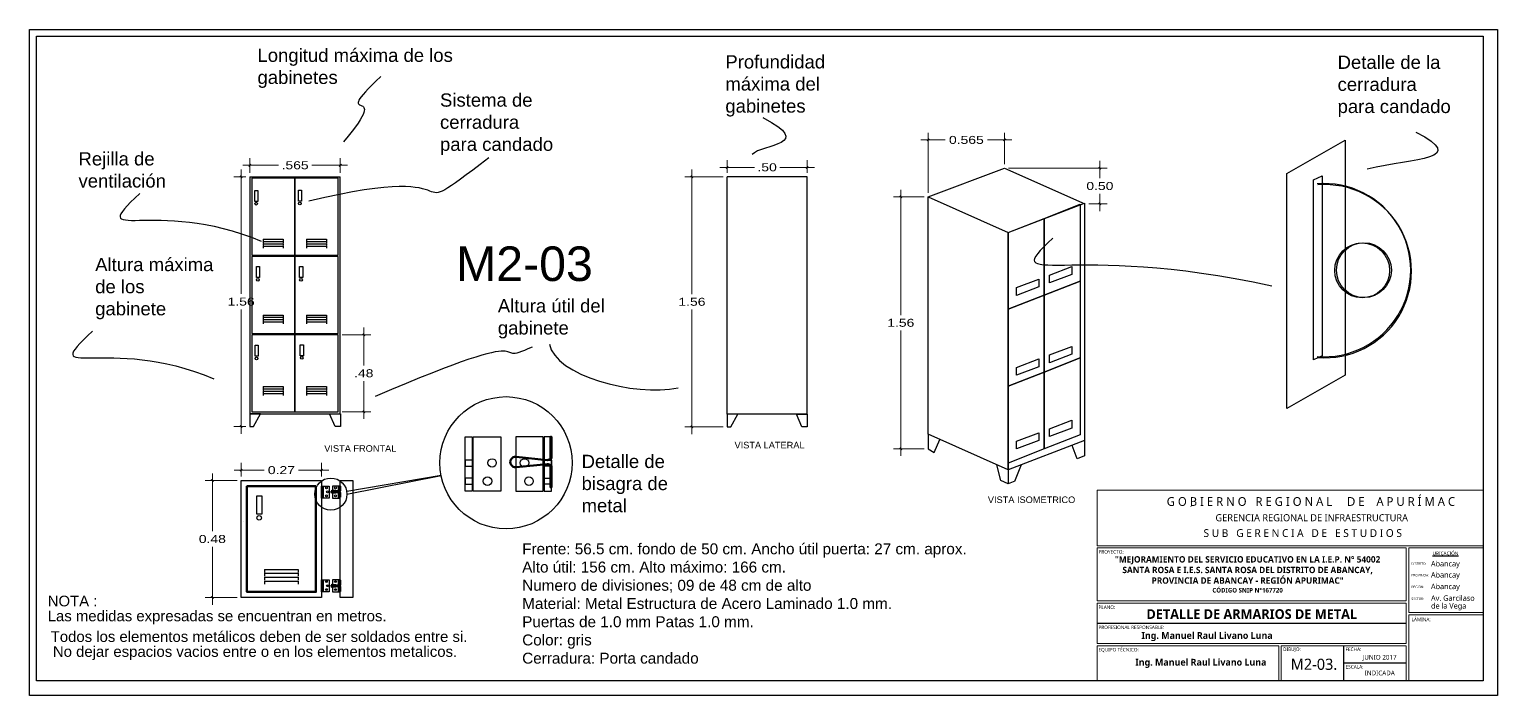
# Model space of a CAD drawing. Header units: inches. Extents: x 2.8 to 12, y 0.4 to 15.1.
# Drawn here: x 2.82 to 12, y 0.43 to 4.59 of the extents above; entities that cross this region are included whole.
import ezdxf

# ---------------------------------------------------------------- set-up
doc = ezdxf.new("R2010")
doc.units = ezdxf.units.IN
doc.header["$MEASUREMENT"] = 0
doc.layers.add('LINEAS_IND.', color=252, linetype='Continuous', lineweight=5)
doc.layers.add('MEMBRETE', color=7, linetype='Continuous')
doc.layers.add('PDF_Texto', color=7, linetype='Continuous')
doc.styles.add('Generales', font='trebuc.ttf', dxfattribs={"height": 0.1})
doc.styles.add('PDF Arial', font='arial.ttf')
doc.styles.add('Santa Rosa 1 50', font='trebuc.ttf')
doc.styles.get("Standard").update_dxf_attribs({"font": 'arial.ttf'})
doc.styles.add('TM-DIM', font='GOTHIC.TTF', dxfattribs={"width": 1.3})
doc.dimstyles.new('TM-25-4', dxfattribs={"dimscale": 0.25, "dimtxt": 0.2, "dimasz": 0.051, "dimexe": 0.18, "dimexo": 0.1, "dimgap": 0.09, "dimtad": 0, "dimtih": 1, "dimtoh": 1, "dimzin": 4, "dimdsep": 46, "dimtxsty": 'TM-DIM', "dimblk": 'OBLIQUE', "dimcen": 0.05, "dimdle": 0.18, "dimclrd": 1, "dimclre": 1, "dimclrt": 7, "dimadec": 0, "dimazin": 0, "dimtfac": 1, "dimtix": 1, "dimtmove": 2, "dimatfit": 3, "dimldrblk": 'OBLIQUE', "dimfxl": 1, "dimtolj": 1, "dimtzin": 4, "dimlwd": 0, "dimlwe": 0, "dimarcsym": 0})

# ---------------------------------------------------------------- blocks, each defined once
blk = doc.blocks.new('_Oblique')
at = {"color": 0, "linetype": 'ByBlock', "lineweight": -2}
blk.add_line((-0.5, -0.5), (0.5, 0.5), dxfattribs=at)
blk = doc.blocks.new('*D15')
at = {"color": 1, "lineweight": 0, "transparency": 16777216}
for p, q in [((4.1746, 3.6722), (4.0999, 3.6722)), ((4.1449, 3.7172), (4.1449, 2.941)), ((4.1449, 2.0672), (4.1449, 2.8434)), ((4.1746, 2.1122), (4.0999, 2.1122))]:
    blk.add_line(p, q, dxfattribs=at)
at = {"layer": 'Defpoints', "color": 0, "transparency": 16777216}
for p in [(4.1996, 3.6722), (4.1449, 2.1122), (4.1996, 2.1122)]:
    blk.add_point(p, dxfattribs=at)
at = {"color": 1, "lineweight": 0, "transparency": 16777216, "xscale": 0.01275, "yscale": 0.01275, "zscale": 0.01275}
for p, rotation in [((4.1449, 3.6722), 90), ((4.1449, 2.1122), 270)]:
    blk.add_blockref('_Oblique', p, dxfattribs=dict(at, rotation=rotation))
at = {"color": 7, "transparency": 16777216, "insert": (4.1449, 2.8922), "char_height": 0.05, "attachment_point": 5, "style": 'TM-DIM'}
blk.add_mtext('\\A1;1.56', dxfattribs=at)
blk = doc.blocks.new('*D16')
at = {"color": 1, "lineweight": 0, "transparency": 16777216}
for p, q in [((7.1814, 3.6972), (7.1814, 3.7761)), ((7.6814, 3.6972), (7.6814, 3.7761)), ((7.1364, 3.7311), (7.3518, 3.7311)), ((7.7264, 3.7311), (7.511, 3.7311))]:
    blk.add_line(p, q, dxfattribs=at)
at = {"layer": 'Defpoints', "color": 0, "transparency": 16777216}
for p in [(7.1814, 3.6722), (7.6814, 3.7311), (7.6814, 3.6722)]:
    blk.add_point(p, dxfattribs=at)
at = {"color": 1, "lineweight": 0, "transparency": 16777216, "xscale": 0.01275, "yscale": 0.01275, "zscale": 0.01275, "rotation": 180}
blk.add_blockref('_Oblique', (7.1814, 3.7311), dxfattribs=at)
at = {"color": 1, "lineweight": 0, "transparency": 16777216, "xscale": 0.01275, "yscale": 0.01275, "zscale": 0.01275}
blk.add_blockref('_Oblique', (7.6814, 3.7311), dxfattribs=at)
at = {"color": 7, "transparency": 16777216, "insert": (7.4314, 3.7311), "char_height": 0.05, "attachment_point": 5, "style": 'TM-DIM'}
blk.add_mtext('\\A1;.50', dxfattribs=at)
blk = doc.blocks.new('*D17')
at = {"color": 1, "lineweight": 0, "transparency": 16777216}
for p, q in [((7.1564, 3.6722), (6.9166, 3.6722)), ((6.9616, 3.7172), (6.9616, 2.9401)), ((6.9616, 2.0655), (6.9616, 2.8426)), ((7.1564, 2.1105), (6.9166, 2.1105))]:
    blk.add_line(p, q, dxfattribs=at)
at = {"layer": 'Defpoints', "color": 0, "transparency": 16777216}
for p in [(7.1814, 3.6722), (6.9616, 2.1105), (7.1814, 2.1105)]:
    blk.add_point(p, dxfattribs=at)
at = {"color": 1, "lineweight": 0, "transparency": 16777216, "xscale": 0.01275, "yscale": 0.01275, "zscale": 0.01275}
for p, rotation in [((6.9616, 3.6722), 90), ((6.9616, 2.1105), 270)]:
    blk.add_blockref('_Oblique', p, dxfattribs=dict(at, rotation=rotation))
at = {"color": 7, "transparency": 16777216, "insert": (6.9616, 2.8913), "char_height": 0.05, "attachment_point": 5, "style": 'TM-DIM'}
blk.add_mtext('\\A1;1.56', dxfattribs=at)
blk = doc.blocks.new('*D20')
at = {"color": 1, "lineweight": 0, "transparency": 16777216}
for p, q in [((4.1996, 3.6972), (4.1996, 3.7888)), ((4.7646, 3.6972), (4.7646, 3.7888)), ((4.1546, 3.7438), (4.378, 3.7438)), ((4.8096, 3.7438), (4.5862, 3.7438))]:
    blk.add_line(p, q, dxfattribs=at)
at = {"layer": 'Defpoints', "color": 0, "transparency": 16777216}
for p in [(4.1996, 3.6722), (4.7646, 3.7438), (4.7646, 3.6722)]:
    blk.add_point(p, dxfattribs=at)
at = {"color": 1, "lineweight": 0, "transparency": 16777216, "xscale": 0.01275, "yscale": 0.01275, "zscale": 0.01275, "rotation": 180}
blk.add_blockref('_Oblique', (4.1996, 3.7438), dxfattribs=at)
at = {"color": 1, "lineweight": 0, "transparency": 16777216, "xscale": 0.01275, "yscale": 0.01275, "zscale": 0.01275}
blk.add_blockref('_Oblique', (4.7646, 3.7438), dxfattribs=at)
at = {"color": 7, "transparency": 16777216, "insert": (4.4821, 3.7438), "char_height": 0.05, "width": 0.196231, "attachment_point": 5, "style": 'TM-DIM'}
blk.add_mtext('\\A1;.565', dxfattribs=at)
blk = doc.blocks.new('*D21')
at = {"color": 1, "lineweight": 0, "transparency": 16777216}
for p, q in [((4.7762, 2.6849), (4.956, 2.6849)), ((4.911, 2.7299), (4.911, 2.4937)), ((4.911, 2.1599), (4.911, 2.3962)), ((4.7762, 2.2049), (4.956, 2.2049))]:
    blk.add_line(p, q, dxfattribs=at)
at = {"layer": 'Defpoints', "color": 0, "transparency": 16777216}
for p in [(4.7512, 2.6849), (4.911, 2.6849), (4.7512, 2.2049)]:
    blk.add_point(p, dxfattribs=at)
at = {"color": 1, "lineweight": 0, "transparency": 16777216, "xscale": 0.01275, "yscale": 0.01275, "zscale": 0.01275}
for p, rotation in [((4.911, 2.6849), 90), ((4.911, 2.2049), 270)]:
    blk.add_blockref('_Oblique', p, dxfattribs=dict(at, rotation=rotation))
at = {"color": 7, "transparency": 16777216, "insert": (4.911, 2.4449), "char_height": 0.05, "attachment_point": 5, "style": 'TM-DIM'}
blk.add_mtext('\\A1;.48', dxfattribs=at)
blk = doc.blocks.new('*D36')
at = {"color": 1, "lineweight": 0, "transparency": 16777216}
for p, q in [((8.2665, 3.5915), (8.2665, 2.8088)), ((8.4122, 3.5465), (8.2215, 3.5465)), ((8.2665, 1.9285), (8.2665, 2.7112)), ((8.4122, 1.9735), (8.2215, 1.9735))]:
    blk.add_line(p, q, dxfattribs=at)
at = {"layer": 'Defpoints', "color": 0, "transparency": 16777216}
for p in [(8.4372, 3.5465), (8.2665, 1.9735), (8.4372, 1.9735)]:
    blk.add_point(p, dxfattribs=at)
at = {"color": 1, "lineweight": 0, "transparency": 16777216, "xscale": 0.01275, "yscale": 0.01275, "zscale": 0.01275}
for p, rotation in [((8.2665, 3.5465), 90), ((8.2665, 1.9735), 270)]:
    blk.add_blockref('_Oblique', p, dxfattribs=dict(at, rotation=rotation))
at = {"color": 7, "transparency": 16777216, "insert": (8.2665, 2.76), "char_height": 0.05, "attachment_point": 5, "style": 'TM-DIM'}
blk.add_mtext('\\A1;1.56', dxfattribs=at)
blk = doc.blocks.new('*D37')
at = {"color": 1, "lineweight": 0, "transparency": 16777216}
for p, q in [((8.4372, 3.5715), (8.4372, 3.9471)), ((8.9156, 3.7513), (8.9156, 3.9471)), ((8.3922, 3.9021), (8.5445, 3.9021)), ((8.9606, 3.9021), (8.8083, 3.9021))]:
    blk.add_line(p, q, dxfattribs=at)
at = {"layer": 'Defpoints', "color": 0, "transparency": 16777216}
for p in [(8.9156, 3.9021), (8.9156, 3.7263), (8.4372, 3.5465)]:
    blk.add_point(p, dxfattribs=at)
at = {"color": 1, "lineweight": 0, "transparency": 16777216, "xscale": 0.01275, "yscale": 0.01275, "zscale": 0.01275, "rotation": 180}
blk.add_blockref('_Oblique', (8.4372, 3.9021), dxfattribs=at)
at = {"color": 1, "lineweight": 0, "transparency": 16777216, "xscale": 0.01275, "yscale": 0.01275, "zscale": 0.01275}
blk.add_blockref('_Oblique', (8.9156, 3.9021), dxfattribs=at)
at = {"color": 7, "transparency": 16777216, "insert": (8.6764, 3.9021), "char_height": 0.05, "attachment_point": 5, "style": 'TM-DIM'}
blk.add_mtext('\\A1;0.565', dxfattribs=at)
blk = doc.blocks.new('*D38')
at = {"color": 1, "lineweight": 0, "transparency": 16777216}
for p, q in [((9.5105, 3.7713), (9.5105, 3.6633)), ((8.9406, 3.7263), (9.5555, 3.7263)), ((9.4412, 3.5027), (9.5555, 3.5027)), ((9.5105, 3.4577), (9.5105, 3.5658))]:
    blk.add_line(p, q, dxfattribs=at)
at = {"layer": 'Defpoints', "color": 0, "transparency": 16777216}
for p in [(8.9156, 3.7263), (9.4162, 3.5027), (9.5105, 3.5027)]:
    blk.add_point(p, dxfattribs=at)
at = {"color": 1, "lineweight": 0, "transparency": 16777216, "xscale": 0.01275, "yscale": 0.01275, "zscale": 0.01275}
for p, rotation in [((9.5105, 3.7263), 90), ((9.5105, 3.5027), 270)]:
    blk.add_blockref('_Oblique', p, dxfattribs=dict(at, rotation=rotation))
at = {"color": 7, "transparency": 16777216, "insert": (9.5105, 3.6145), "char_height": 0.05, "attachment_point": 5, "style": 'TM-DIM'}
blk.add_mtext('\\A1;0.50', dxfattribs=at)
blk = doc.blocks.new('*D39')
at = {"color": 1, "lineweight": 0, "transparency": 16777216}
for p, q in [((4.1205, 1.7747), (3.92, 1.7747)), ((3.965, 1.8197), (3.965, 1.4585)), ((3.965, 0.9999), (3.965, 1.361)), ((4.1205, 1.0449), (3.92, 1.0449))]:
    blk.add_line(p, q, dxfattribs=at)
at = {"layer": 'Defpoints', "color": 0, "transparency": 16777216}
for p in [(4.1455, 1.7747), (3.965, 1.0449), (4.1455, 1.0449)]:
    blk.add_point(p, dxfattribs=at)
at = {"color": 1, "lineweight": 0, "transparency": 16777216, "xscale": 0.01275, "yscale": 0.01275, "zscale": 0.01275}
for p, rotation in [((3.965, 1.7747), 90), ((3.965, 1.0449), 270)]:
    blk.add_blockref('_Oblique', p, dxfattribs=dict(at, rotation=rotation))
at = {"color": 7, "transparency": 16777216, "insert": (3.965, 1.4098), "char_height": 0.05, "attachment_point": 5, "style": 'TM-DIM'}
blk.add_mtext('\\A1;0.48', dxfattribs=at)
blk = doc.blocks.new('*D40')
at = {"color": 1, "lineweight": 0, "transparency": 16777216}
for p, q in [((4.1005, 1.84), (4.2887, 1.84)), ((4.1455, 1.7997), (4.1455, 1.885)), ((4.6921, 1.84), (4.5039, 1.84)), ((4.6471, 1.7997), (4.6471, 1.885))]:
    blk.add_line(p, q, dxfattribs=at)
at = {"layer": 'Defpoints', "color": 0, "transparency": 16777216}
for p in [(4.6471, 1.84), (4.1455, 1.7747), (4.6471, 1.7747)]:
    blk.add_point(p, dxfattribs=at)
at = {"color": 1, "lineweight": 0, "transparency": 16777216, "xscale": 0.01275, "yscale": 0.01275, "zscale": 0.01275, "rotation": 180}
blk.add_blockref('_Oblique', (4.1455, 1.84), dxfattribs=at)
at = {"color": 1, "lineweight": 0, "transparency": 16777216, "xscale": 0.01275, "yscale": 0.01275, "zscale": 0.01275}
blk.add_blockref('_Oblique', (4.6471, 1.84), dxfattribs=at)
at = {"color": 7, "transparency": 16777216, "insert": (4.3963, 1.84), "char_height": 0.05, "attachment_point": 5, "style": 'TM-DIM'}
blk.add_mtext('\\A1;0.27', dxfattribs=at)

msp = doc.modelspace()

# ---------------------------------------------------------------- linework, layer by layer
at = {"color": 5}
for p, q in [((4.1996, 3.6722), (4.1996, 2.1122)), ((4.1996, 3.6722), (4.7646, 3.6722)), ((4.7646, 2.1921), (4.7646, 3.6722)), ((7.6814, 3.6722), (7.1814, 3.6722)), ((7.1818, 2.1904), (7.1814, 3.6722)), ((7.6814, 2.1907), (7.6814, 3.6722)), ((8.4372, 3.5465), (8.9156, 3.7263)), ((8.9156, 3.7263), (9.4162, 3.5027)), ((4.4812, 3.6633), (4.2112, 3.6633)), ((4.2112, 3.6633), (4.2112, 3.1833)), ((4.7512, 3.6633), (4.4812, 3.6633)), ((4.4812, 3.6633), (4.4812, 3.1833)), ((4.4812, 3.1833), (4.4812, 3.6633)), ((4.7512, 3.1833), (4.7512, 3.6633)), ((4.2825, 3.282), (4.4085, 3.282)), ((4.2825, 3.282), (4.2825, 3.2709)), ((4.2825, 3.2682), (4.4085, 3.2682)), ((4.2825, 3.2682), (4.2825, 3.257)), ((4.2825, 3.2533), (4.4085, 3.2533)), ((4.2825, 3.2533), (4.2825, 3.2421)), ((4.2825, 3.2386), (4.4085, 3.2386)), ((4.2825, 3.2386), (4.2825, 3.2274)), ((4.4085, 3.282), (4.4085, 3.2709)), ((4.4085, 3.2682), (4.4085, 3.257)), ((4.4085, 3.2533), (4.4085, 3.2421)), ((4.4085, 3.2386), (4.4085, 3.2274)), ((4.5527, 3.282), (4.6787, 3.282)), ((4.5527, 3.282), (4.5527, 3.2709)), ((4.5527, 3.2682), (4.6787, 3.2682)), ((4.5527, 3.2682), (4.5527, 3.257)), ((4.5527, 3.2533), (4.6787, 3.2533)), ((4.5527, 3.2533), (4.5527, 3.2421)), ((4.5527, 3.2386), (4.6787, 3.2386)), ((4.5527, 3.2386), (4.5527, 3.2274)), ((4.6787, 3.282), (4.6787, 3.2709)), ((4.6787, 3.2682), (4.6787, 3.257)), ((4.6787, 3.2533), (4.6787, 3.2421)), ((4.6787, 3.2386), (4.6787, 3.2274)), ((4.2112, 3.1833), (4.4812, 3.1833)), ((4.4812, 3.174), (4.2112, 3.174)), ((4.2112, 3.174), (4.2112, 2.694)), ((4.4812, 3.1833), (4.7512, 3.1833)), ((4.7512, 3.174), (4.4812, 3.174)), ((4.4812, 3.174), (4.4812, 2.694)), ((4.4812, 2.694), (4.4812, 3.174)), ((4.7512, 2.694), (4.7512, 3.174)), ((4.2825, 2.8087), (4.4085, 2.8087)), ((4.2825, 2.8087), (4.2825, 2.7975)), ((4.2825, 2.7949), (4.4085, 2.7949)), ((4.2825, 2.7949), (4.2825, 2.7837)), ((4.2825, 2.78), (4.4085, 2.78)), ((4.2825, 2.78), (4.2825, 2.7688)), ((4.2825, 2.7653), (4.4085, 2.7653)), ((4.2825, 2.7653), (4.2825, 2.7541)), ((4.4085, 2.8087), (4.4085, 2.7975)), ((4.4085, 2.7949), (4.4085, 2.7837)), ((4.4085, 2.78), (4.4085, 2.7688)), ((4.4085, 2.7653), (4.4085, 2.7541)), ((4.5527, 2.8087), (4.6787, 2.8087)), ((4.5527, 2.8087), (4.5527, 2.7975)), ((4.5527, 2.7949), (4.6787, 2.7949)), ((4.5527, 2.7949), (4.5527, 2.7837)), ((4.5527, 2.78), (4.6787, 2.78)), ((4.5527, 2.78), (4.5527, 2.7688)), ((4.5527, 2.7653), (4.6787, 2.7653)), ((4.5527, 2.7653), (4.5527, 2.7541)), ((4.6787, 2.8087), (4.6787, 2.7975)), ((4.6787, 2.7949), (4.6787, 2.7837)), ((4.6787, 2.78), (4.6787, 2.7688)), ((4.6787, 2.7653), (4.6787, 2.7541)), ((4.2112, 2.694), (4.4812, 2.694)), ((4.4812, 2.6849), (4.2112, 2.6849)), ((4.2112, 2.6849), (4.2112, 2.2049)), ((4.4812, 2.694), (4.7512, 2.694)), ((4.7512, 2.6849), (4.4812, 2.6849)), ((4.4812, 2.6849), (4.4812, 2.2049)), ((4.4812, 2.2049), (4.4812, 2.6849)), ((4.7512, 2.2049), (4.7512, 2.6849)), ((4.2825, 2.3617), (4.4085, 2.3617)), ((4.2825, 2.3617), (4.2825, 2.3505)), ((4.2825, 2.3479), (4.4085, 2.3479)), ((4.2825, 2.3479), (4.2825, 2.3367)), ((4.2825, 2.333), (4.4085, 2.333)), ((4.2825, 2.333), (4.2825, 2.3218)), ((4.2825, 2.3183), (4.4085, 2.3183)), ((4.2825, 2.3183), (4.2825, 2.3071)), ((4.4085, 2.3617), (4.4085, 2.3505)), ((4.4085, 2.3479), (4.4085, 2.3367)), ((4.4085, 2.333), (4.4085, 2.3218)), ((4.4085, 2.3183), (4.4085, 2.3071)), ((4.5527, 2.3617), (4.6787, 2.3617)), ((4.5527, 2.3617), (4.5527, 2.3505)), ((4.5527, 2.3479), (4.6787, 2.3479)), ((4.5527, 2.3479), (4.5527, 2.3367)), ((4.5527, 2.333), (4.6787, 2.333)), ((4.5527, 2.333), (4.5527, 2.3218)), ((4.5527, 2.3183), (4.6787, 2.3183)), ((4.5527, 2.3183), (4.5527, 2.3071)), ((4.6787, 2.3617), (4.6787, 2.3505)), ((4.6787, 2.3479), (4.6787, 2.3367)), ((4.6787, 2.333), (4.6787, 2.3218)), ((4.6787, 2.3183), (4.6787, 2.3071)), ((4.2112, 2.2049), (4.4812, 2.2049)), ((4.4812, 2.2049), (4.7512, 2.2049)), ((4.2665, 2.1921), (4.1996, 2.1921)), ((4.1996, 2.1921), (4.1996, 2.1122)), ((4.1996, 2.1921), (4.7646, 2.1921)), ((4.1996, 2.1122), (4.2223, 2.1122)), ((4.2223, 2.1122), (4.2665, 2.1921)), ((4.7315, 2.1118), (4.698, 2.1921)), ((4.698, 2.1921), (4.7646, 2.1921)), ((4.7649, 2.1118), (4.7315, 2.1118)), ((4.7649, 2.1921), (4.7649, 2.1118)), ((7.6818, 2.1904), (7.1818, 2.1904)), ((7.2487, 2.1904), (7.1818, 2.1904)), ((7.1818, 2.1904), (7.1818, 2.1105)), ((7.1818, 2.1105), (7.2045, 2.1105)), ((7.2045, 2.1105), (7.2487, 2.1904)), ((7.6483, 2.1101), (7.6148, 2.1904)), ((7.6148, 2.1904), (7.6814, 2.1904)), ((7.6818, 2.1101), (7.6483, 2.1101)), ((7.6818, 2.1904), (7.6818, 2.1101)), ((8.4372, 2.065), (8.4372, 1.9735)), ((8.4747, 1.9499), (8.5112, 2.0321)), ((9.414, 2.025), (9.414, 1.9304)), ((8.4372, 1.9735), (8.4747, 1.9499)), ((9.3691, 1.9103), (9.3364, 1.995)), ((9.414, 1.9304), (9.3691, 1.9103)), ((8.8912, 1.7764), (8.8672, 1.8741)), ((8.9372, 1.8426), (8.9372, 1.7546)), ((8.9795, 1.7716), (9.021, 1.8749)), ((5.3948, 1.8064), (4.8045, 1.7071)), ((4.8059, 1.6904), (5.3948, 1.8064)), ((8.9372, 1.7546), (8.8912, 1.7764)), ((8.9795, 1.7716), (8.9372, 1.7546)), ((4.2902, 1.2201), (4.5021, 1.2201)), ((4.2902, 1.2201), (4.2902, 1.2014)), ((4.2902, 1.1969), (4.5021, 1.1969)), ((4.2902, 1.1969), (4.2902, 1.1781)), ((4.5021, 1.2201), (4.5021, 1.2014)), ((4.5021, 1.1969), (4.5021, 1.1781)), ((4.2902, 1.1718), (4.5021, 1.1718)), ((4.2902, 1.1718), (4.2902, 1.153)), ((4.2902, 1.1471), (4.5021, 1.1471)), ((4.2902, 1.1471), (4.2902, 1.1283)), ((4.5021, 1.1718), (4.5021, 1.153)), ((4.5021, 1.1471), (4.5021, 1.1283))]:
    msp.add_line(p, q, dxfattribs=at)
for points in [[(2.8216, 4.5928), (11.9959, 4.5928), (11.9959, 0.4319), (2.8216, 0.4319)], [(2.8653, 4.5496), (11.9046, 4.5496), (11.9046, 0.5244), (2.8653, 0.5244)], [(10.6792, 3.6935), (11.0437, 3.9014), (11.0437, 2.4326), (10.6792, 2.2248)], [(10.8456, 3.6526), (10.9003, 3.679), (10.9003, 2.5549), (10.8456, 2.5286)], [(4.2309, 3.5863), (4.25, 3.5863), (4.25, 3.5178), (4.2309, 3.5178)], [(4.5033, 3.5879), (4.5225, 3.5879), (4.5225, 3.5194), (4.5033, 3.5194)], [(8.4372, 3.5465), (8.9372, 3.3245), (8.9372, 1.843), (8.4372, 2.065)], [(8.9372, 3.3245), (9.414, 3.5069), (9.414, 2.025), (8.9372, 1.8426)], [(9.1621, 3.4125), (9.387, 3.5005), (9.387, 3.0205), (9.1621, 2.9325)], [(8.9372, 3.3245), (9.1621, 3.4125), (9.1621, 2.9325), (8.9372, 2.8445)], [(4.2403, 3.111), (4.2595, 3.111), (4.2595, 3.0425), (4.2403, 3.0425)], [(4.5103, 3.111), (4.5294, 3.111), (4.5294, 3.0425), (4.5103, 3.0425)], [(8.9899, 2.9803), (9.1296, 3.0332), (9.1296, 2.9841), (8.9899, 2.9313)], [(9.1953, 3.058), (9.335, 3.1109), (9.335, 3.0618), (9.1953, 3.009)], [(9.1621, 2.9325), (9.387, 3.0205), (9.387, 2.5405), (9.1621, 2.4525)], [(8.9372, 2.8445), (9.1621, 2.9325), (9.1621, 2.4525), (8.9372, 2.3645)], [(4.2315, 2.6199), (4.2506, 2.6199), (4.2506, 2.5514), (4.2315, 2.5514)], [(4.5145, 2.6231), (4.5336, 2.6231), (4.5336, 2.5546), (4.5145, 2.5546)], [(9.1953, 2.5597), (9.335, 2.6125), (9.335, 2.5635), (9.1953, 2.5106)], [(8.9899, 2.482), (9.1296, 2.5348), (9.1296, 2.4858), (8.9899, 2.4329)], [(9.1621, 2.4525), (9.387, 2.5405), (9.387, 2.0605), (9.1621, 1.9725)], [(8.9372, 2.3645), (9.1621, 2.4525), (9.1621, 1.9725), (8.9372, 1.8845)], [(9.1953, 2.099), (9.335, 2.1519), (9.335, 2.1028), (9.1953, 2.05)], [(5.5449, 2.0477), (5.5888, 2.0477), (5.5888, 1.7087), (5.5449, 1.7087)], [(5.5955, 2.0477), (5.7672, 2.0477), (5.7672, 1.7087), (5.5955, 1.7087)], [(6.0325, 2.0477), (5.8607, 2.0477), (5.8607, 1.7087), (6.0325, 1.7087)], [(6.0831, 2.0477), (6.0392, 2.0477), (6.0392, 1.7087), (6.0831, 1.7087)], [(8.9899, 2.0213), (9.1296, 2.0741), (9.1296, 2.0251), (8.9899, 1.9723)], [(5.5955, 1.9019), (5.5448, 1.9019), (5.5448, 1.865), (5.5955, 1.865)], [(6.0325, 1.9019), (6.0831, 1.9019), (6.0831, 1.865), (6.0325, 1.865)], [(4.1455, 1.7747), (4.6471, 1.7747), (4.6471, 1.0449), (4.1455, 1.0449)], [(4.7646, 1.7747), (4.8428, 1.7747), (4.8428, 1.0449), (4.7646, 1.0449)], [(5.5953, 1.7897), (5.5449, 1.7897), (5.5449, 1.7527), (5.5953, 1.7527)], [(6.0327, 1.7897), (6.0831, 1.7897), (6.0831, 1.7527), (6.0327, 1.7527)], [(4.1806, 1.7395), (4.6119, 1.7395), (4.6119, 1.08), (4.1806, 1.08)], [(4.243, 1.6798), (4.2752, 1.6798), (4.2752, 1.5646), (4.243, 1.5646)], [(4.6581, 1.7077), (4.647, 1.7077), (4.647, 1.6996), (4.6581, 1.6996)], [(4.6471, 1.7395), (4.6567, 1.7395), (4.6567, 1.6655), (4.6471, 1.6655)], [(4.6581, 1.7331), (4.6471, 1.7331), (4.6471, 1.725), (4.6581, 1.725)], [(4.6581, 1.6832), (4.6471, 1.6832), (4.6471, 1.6751), (4.6581, 1.6751)], [(4.6581, 1.7395), (4.6956, 1.7395), (4.6956, 1.6655), (4.6581, 1.6655)], [(4.7535, 1.7395), (4.716, 1.7395), (4.716, 1.6655), (4.7535, 1.6655)], [(4.7535, 1.7331), (4.7646, 1.7331), (4.7646, 1.725), (4.7535, 1.725)], [(4.7535, 1.7077), (4.7646, 1.7077), (4.7646, 1.6996), (4.7535, 1.6996)], [(4.7535, 1.6832), (4.7646, 1.6832), (4.7646, 1.6751), (4.7535, 1.6751)], [(4.7646, 1.7395), (4.755, 1.7395), (4.755, 1.6655), (4.7646, 1.6655)], [(4.6581, 1.1222), (4.647, 1.1222), (4.647, 1.1142), (4.6581, 1.1142)], [(4.6471, 1.154), (4.6567, 1.154), (4.6567, 1.08), (4.6471, 1.08)], [(4.6581, 1.1476), (4.6471, 1.1476), (4.6471, 1.1396), (4.6581, 1.1396)], [(4.6581, 1.154), (4.6956, 1.154), (4.6956, 1.08), (4.6581, 1.08)], [(4.7535, 1.154), (4.716, 1.154), (4.716, 1.08), (4.7535, 1.08)], [(4.7535, 1.1476), (4.7646, 1.1476), (4.7646, 1.1396), (4.7535, 1.1396)], [(4.7535, 1.1222), (4.7646, 1.1222), (4.7646, 1.1142), (4.7535, 1.1142)], [(4.7646, 1.154), (4.755, 1.154), (4.755, 1.08), (4.7646, 1.08)], [(4.6581, 1.0977), (4.6471, 1.0977), (4.6471, 1.0897), (4.6581, 1.0897)], [(4.7535, 1.0977), (4.7646, 1.0977), (4.7646, 1.0897), (4.7535, 1.0897)]]:
    msp.add_lwpolyline(points, close=True, dxfattribs=at)
at = {"color": 5, "lineweight": 60}
for points in [[(6.0831, 1.9133), (6.0831, 2.0489), (6.0788, 2.0489), (6.0788, 1.9133)], [(6.0831, 1.7322), (6.0831, 1.8678), (6.0788, 1.8678), (6.0788, 1.7322)], [(4.6119, 1.7395), (4.6119, 1.08), (4.1806, 1.08), (4.1806, 1.7395)], [(4.7646, 1.7102), (4.7646, 1.7398), (4.7636, 1.7398), (4.7636, 1.7102)], [(4.7646, 1.6706), (4.7646, 1.7002), (4.7636, 1.7002), (4.7636, 1.6706)], [(4.7646, 1.1224), (4.7646, 1.1519), (4.7636, 1.1519), (4.7636, 1.1224)], [(4.7646, 1.0828), (4.7646, 1.1124), (4.7636, 1.1124), (4.7636, 1.0828)]]:
    msp.add_lwpolyline(points, close=True, dxfattribs=at)
for points in [[(6.0788, 1.8678, 0.253417), (6.0572, 1.8778), (5.8625, 1.8582, -1.101637), (5.8628, 1.9235), (6.0574, 1.903, 0.238425), (6.0788, 1.9133)], [(4.7636, 1.7002, 0.253417), (4.7589, 1.7024), (4.7164, 1.6981, -1.101637), (4.7165, 1.7124), (4.7589, 1.7079, 0.238425), (4.7636, 1.7102)], [(4.7636, 1.1124, 0.253417), (4.7589, 1.1146), (4.7164, 1.1103, -1.101637), (4.7165, 1.1246), (4.7589, 1.1201, 0.238425), (4.7636, 1.1224)]]:
    msp.add_lwpolyline(points, format="xyb", dxfattribs=at)
at = {"color": 5}
msp.add_lwpolyline([(4.1587, 1.5185), (4.1587, 1.5185)], dxfattribs=at)
for centre, radius in [((4.2395, 3.5042), 0.00846), ((4.512, 3.5058), 0.00846), ((11.1491, 3.0876), 0.1715), ((11.1602, 3.0892), 0.1715), ((4.249, 3.0289), 0.00846), ((4.5189, 3.0289), 0.00846), ((4.2402, 2.5378), 0.00846), ((4.5232, 2.541), 0.00846), ((5.7999, 1.8861), 0.4129), ((5.7126, 1.8849), 0.0268), ((5.9154, 1.8849), 0.0268), ((4.7054, 1.6904), 0.1005), ((5.6845, 1.7712), 0.0268), ((5.9434, 1.7712), 0.0268), ((4.6776, 1.7291), 0.00584), ((4.6776, 1.6792), 0.00584), ((4.6837, 1.704), 0.00584), ((4.7279, 1.704), 0.00584), ((4.7341, 1.7291), 0.00584), ((4.7341, 1.6792), 0.00584), ((4.2576, 1.5418), 0.0142), ((4.6776, 1.1436), 0.00584), ((4.6837, 1.1185), 0.00584), ((4.7279, 1.1185), 0.00584), ((4.7341, 1.1436), 0.00584), ((4.6776, 1.0937), 0.00584), ((4.7341, 1.0937), 0.00584)]:
    msp.add_circle(centre, radius, dxfattribs=at)
for centre in [(10.9122, 3.0892), (10.9171, 3.0824)]:
    msp.add_arc(centre, 0.5407, 265.31671, 94.68329, dxfattribs=at)
at = {"color": 3}
for points in [[(5.0171, 4.299), (4.6708, 3.968), (5.1144, 4.2825), (4.7852, 3.8915)], [(7.4041, 4.0423), (7.7358, 3.8687), (7.3996, 3.8799), (7.3381, 3.8105)], [(11.4855, 3.9517), (11.8173, 3.7782), (11.4811, 3.7893), (11.1805, 3.7199)], [(5.693, 3.7905), (5.082, 3.328), (5.693, 3.7905), (4.5683, 3.5194)], [(3.5112, 3.5679), (3.1602, 3.2369), (3.6038, 3.5514), (4.2704, 3.2703)], [(9.2162, 3.2887), (8.8652, 2.9577), (9.3088, 3.2723), (10.5856, 2.9911)], [(5.9628, 2.6086), (5.6639, 2.4687), (6.1075, 2.7833), (4.9828, 2.3003)], [(3.2157, 2.7086), (2.8648, 2.3776), (3.3084, 2.6921), (3.975, 2.4109)], [(6.0708, 2.6272), (6.105, 2.4331), (6.6016, 2.2965), (6.8751, 2.354)]]:
    msp.add_open_spline(points, degree=3, dxfattribs=at)
at = {"layer": 'LINEAS_IND.', "color": 7, "ltscale": 0.5}
msp.add_line((10.0781, 1.6154, 0.1447), (10.0809, 1.6139, 0.1447), dxfattribs=at)
at = {"layer": 'MEMBRETE', "color": 7, "lineweight": 20, "ltscale": 0.5}
for p, q in [((9.4936, 1.3675), (9.4936, 1.7141)), ((11.9046, 1.7141), (9.4936, 1.7141)), ((9.4936, 1.7141), (11.9046, 1.7141)), ((11.9046, 1.3675), (9.4936, 1.3675))]:
    msp.add_line(p, q, dxfattribs=at)
at = {"layer": 'MEMBRETE', "color": 7, "lineweight": 18, "ltscale": 0.5}
for p, q in [((9.4936, 1.3547), (11.424, 1.3547)), ((9.4936, 1.3547), (9.4936, 1.0232)), ((9.4939, 1.0232), (11.424, 1.0232)), ((9.4939, 1.0085), (11.424, 1.0085)), ((9.4939, 1.0085), (9.4939, 0.7578)), ((11.424, 1.0085), (11.424, 0.7578)), ((9.4939, 0.7578), (11.424, 0.7578)), ((9.4939, 0.7436), (10.6284, 0.7436)), ((9.4939, 0.7436), (9.4939, 0.5244)), ((10.6284, 0.7436), (10.6284, 0.5244)), ((10.6432, 0.7436), (11.424, 0.7436)), ((10.6432, 0.7436), (10.6432, 0.5244))]:
    msp.add_line(p, q, dxfattribs=at)
at = {"layer": 'MEMBRETE', "color": 7, "ltscale": 0.5}
msp.add_line((11.424, 0.8831), (9.4939, 0.8831), dxfattribs=at)
at = {"layer": 'MEMBRETE', "color": 7, "lineweight": 30, "ltscale": 0.5}
msp.add_line((11.424, 0.634), (11.0336, 0.634), dxfattribs=at)
at = {"layer": 'MEMBRETE', "color": 7, "lineweight": 20, "ltscale": 0.5}
msp.add_lwpolyline([(11.9046, 1.3675), (11.9046, 1.7141)], dxfattribs=at)
at = {"layer": 'MEMBRETE', "color": 7, "lineweight": 18, "ltscale": 0.5}
for points in [[(11.424, 1.0232), (11.424, 1.3547)], [(10.6432, 0.5244), (11.424, 0.5244), (11.424, 0.7436)], [(9.4939, 0.5244), (10.6284, 0.5244)]]:
    msp.add_lwpolyline(points, dxfattribs=at)
for points in [[(11.9046, 1.3547), (11.44, 1.3547), (11.44, 0.95), (11.9046, 0.95)], [(11.9046, 0.9358), (11.44, 0.9358), (11.44, 0.5244), (11.9046, 0.5244)]]:
    msp.add_lwpolyline(points, close=True, dxfattribs=at)
at = {"layer": 'MEMBRETE', "color": 7, "lineweight": 30, "ltscale": 0.5}
msp.add_lwpolyline([(11.0336, 0.7436), (11.0336, 0.5244)], dxfattribs=at)

# ---------------------------------------------------------------- texts
at = {"color": 3, "attachment_point": 1}
for s, width, gutter_width, heights, insert, char_height in [('Longitud máxima de los gabinetes', 1.459445, 0.4138, [0.3559], (4.247, 4.4726), 0.082753), ('Profundidad máxima del gabinetes', 0.744767, 0.4138, [0], (7.1704, 4.4316), 0.082753), ('Detalle de la cerradura para candado', 0.744767, 0.4138, [0], (10.9959, 4.429), 0.082753), ('Sistema de cerradura para candado', 0.744767, 0.4138, [0], (5.3875, 4.1928), 0.082753), ('Rejilla de ventilación', 0.744767, 0.4138, [0], (3.1287, 3.8259), 0.082753), ('M2-03', 0.079889, 1.0797, [0.5457], (5.4874, 3.2372), 0.21595), ('Altura máxima de los gabinete', 0.744767, 0.4138, [0], (3.2329, 3.1656), 0.082753), ('Altura útil del gabinete', 0.744767, 0.4138, [0], (5.7487, 2.9079), 0.082753), ('Detalle de bisagra de metal', 0.744767, 0.4138, [0], (6.2722, 1.9361), 0.082753)]:
    msp.add_mtext_dynamic_manual_height_columns(s, width=width, gutter_width=gutter_width, heights=heights, dxfattribs=dict(at, insert=insert, char_height=char_height))
at = {"insert": (5.9011, 1.3827), "char_height": 0.068265, "attachment_point": 1}
msp.add_mtext_dynamic_manual_height_columns('Frente: 56.5 cm. fondo de 50 cm. Ancho útil puerta: 27 cm. aprox.  \\PAlto útil: 156 cm. Alto máximo: 166 cm.\\PNumero de divisiones; 09 de 48 cm de alto\\PMaterial: Metal Estructura de Acero Laminado 1.0 mm. \\PPuertas de 1.0 mm Patas 1.0 mm.\\PColor: gris\\PCerradura: Porta candado', width=3.026477, gutter_width=0.3413, heights=[0], dxfattribs=at)
at = {"layer": 'MEMBRETE', "color": 7, "lineweight": 5, "style": 'Generales'}
for s, height, p in [('G O B I E R N O   R E G I O N A L     D E    A P U R Í M A C   ', 0.054453, (9.9281, 1.617)), ('GERENCIA REGIONAL DE INFRAESTRUCTURA', 0.044151, (10.2327, 1.5208)), ('S U B   G E R E N C I A   D E   E S T U D I O S ', 0.048566, (10.1581, 1.4228))]:
    msp.add_text(s, height=height, dxfattribs=at).set_placement(p)
at = {"layer": 'MEMBRETE', "color": 7, "ltscale": 0.5, "style": 'Generales'}
for s, height, p in [('PROYECTO:', 0.02208, (9.5017, 1.319)), ('PLANO:', 0.02208, (9.5017, 0.9727)), ('LÁMINA:', 0.02208, (11.4577, 0.8966)), ('PROFESIONAL RESPONSABLE:', 0.022076, (9.5017, 0.8474)), ('EQUIPO TÉCNICO:', 0.022076, (9.5017, 0.7079)), ('DIBUJO:', 0.02208, (10.6553, 0.7106)), ('M2-03.', 0.06958, (10.7026, 0.593)), ('FECHA:', 0.02208, (11.0457, 0.7103)), ('JUNIO 2017', 0.02943, (11.1521, 0.6566)), ('ESCALA:', 0.02208, (11.0457, 0.6009)), ('INDICADA', 0.02943, (11.1651, 0.5585))]:
    msp.add_text(s, height=height, dxfattribs=at).set_placement(p)
at = {"layer": 'MEMBRETE', "color": 7, "style": 'Santa Rosa 1 50'}
for s, height, p in [('%%UUBICACIÓN', 0.022076, (11.589, 1.3091)), ('DISTRITO:', 0.01472, (11.4577, 1.2488)), ('Abancay', 0.03403, (11.5792, 1.2387)), ('Abancay', 0.03403, (11.5792, 1.1691)), ('REGIÓN:', 0.01472, (11.4576, 1.1032)), ('PROVINCIA:', 0.01472, (11.4577, 1.1765)), ('Abancay', 0.03403, (11.5792, 1.0969)), ('SECTOR:', 0.01472, (11.4576, 1.0292)), ('Av. Garcilaso  ', 0.034033, (11.5796, 1.0239)), (' de la Vega ', 0.034033, (11.568, 0.9756))]:
    msp.add_text(s, height=height, dxfattribs=at).set_placement(p)
at = {"layer": 'MEMBRETE', "color": 7, "ltscale": 0.5, "attachment_point": 1, "style": 'Generales'}
for s, insert, char_height, width in [('\\pxqc;{\\fTrebuchet MS|b1|i0|c0|p34;\\H0.6891x;"MEJORAMIENTO DEL SERVICIO EDUCATIVO EN LA I.E.P. N° 54002 \\PSANTA ROSA E I.E.S. SANTA ROSA DEL DISTRITO DE ABANCAY, \\PPROVINCIA DE ABANCAY - REGIÓN APURIMAC"\\H1.4512x;\\P\\H0.49222x;CÓDIGO SNIP N°167720}', (9.4621, 1.3027), 0.0576195, 1.94287), ('{\\fTrebuchet MS|b1|i0|c0|p34;DETALLE DE ARMARIOS DE METAL}', (9.8012, 0.9716), 0.060821, 1.455317), ('{\\fTrebuchet MS|b1|i0|c0|p34;\\H0.88598x;Ing. Manuel Raul Livano Luna}', (9.7707, 0.8288), 0.048016, 1.494473), ('{\\fTrebuchet MS|b1|i0|c0|p34;\\H0.88598x;Ing. Manuel Raul Livano Luna}', (9.7319, 0.6617), 0.048016, 1.494473)]:
    msp.add_mtext(s, dxfattribs=dict(at, insert=insert, char_height=char_height, width=width))
at = {"layer": 'PDF_Texto', "attachment_point": 7, "style": 'PDF Arial'}
for s, insert, char_height in [('VISTA FRONTAL', (4.6643, 1.9543), 0.041148), ('VISTA LATERAL', (7.2277, 1.9753), 0.041148), ('NOTA :', (2.9363, 0.9884), 0.06666), ('Las medidas expresadas se encuentran en metros.', (2.9363, 0.8761), 0.066663), ('Todos los elementos metálicos deben de ser soldados entre si.', (2.955, 0.7662), 0.066663), ('No dejar espacios vacios entre o en los elementos metalicos.', (2.9688, 0.6539), 0.066663)]:
    msp.add_mtext(s, dxfattribs=dict(at, insert=insert, char_height=char_height))
at = {"layer": 'PDF_Texto', "color": 5, "insert": (8.8106, 1.634), "char_height": 0.041148, "attachment_point": 7, "style": 'PDF Arial'}
msp.add_mtext('VISTA ISOMETRICO', dxfattribs=at)

# ---------------------------------------------------------------- dimensions: what is measured, and where the dimension line sits
at = {"color": 5}
dim = msp.add_linear_dim(base=(8.9156, 3.9021), p1=(8.4372, 3.5465), p2=(8.9156, 3.7263), text='0.565', dimstyle='TM-25-4', dxfattribs=at)
dim.commit()
dim.dimension.update_dxf_attribs({"geometry": '*D37', "text_midpoint": (8.6764, 3.9021)})
at = {"color": 7, "true_color": 0xffffff}
dim = msp.add_linear_dim(base=(4.7646, 3.7438), p1=(4.1996, 3.6722), p2=(4.7646, 3.6722), text='.565', dimstyle='TM-25-4', dxfattribs=at)
dim.commit()
dim.dimension.update_dxf_attribs({"geometry": '*D20', "text_midpoint": (4.4821, 3.7438)})
at = {"color": 3}
dim = msp.add_linear_dim(base=(7.6814, 3.7311), p1=(7.1814, 3.6722), p2=(7.6814, 3.6722), dimstyle='TM-25-4', dxfattribs=at)
dim.commit()
dim.dimension.update_dxf_attribs({"geometry": '*D16', "text_midpoint": (7.4314, 3.7311)})
for base, p1, p2, text, picture, middle in [((9.5105, 3.5027), (8.9156, 3.7263), (9.4162, 3.5027), '0.50', '*D38', (9.5105, 3.6145)), ((8.2665, 1.9735), (8.4372, 3.5465), (8.4372, 1.9735), '1.56', '*D36', (8.2665, 2.76)), ((3.965, 1.0449), (4.1455, 1.7747), (4.1455, 1.0449), '0.48', '*D39', (3.965, 1.4098))]:
    dim = msp.add_linear_dim(base=base, p1=p1, p2=p2, angle=90, text=text, dimstyle='TM-25-4')
    dim.commit()
    dim.dimension.update_dxf_attribs({"geometry": picture, "text_midpoint": middle})
for base, p1, p2, picture, middle in [((4.1449, 2.1122), (4.1996, 3.6722), (4.1996, 2.1122), '*D15', (4.1449, 2.8922)), ((6.9616, 2.1105), (7.1814, 3.6722), (7.1814, 2.1105), '*D17', (6.9616, 2.8913))]:
    dim = msp.add_linear_dim(base=base, p1=p1, p2=p2, angle=90, dimstyle='TM-25-4', dxfattribs=at)
    dim.commit()
    dim.dimension.update_dxf_attribs({"geometry": picture, "text_midpoint": middle})
at = {"color": 7, "true_color": 0xffffff}
dim = msp.add_linear_dim(base=(4.911, 2.6849), p1=(4.7512, 2.2049), p2=(4.7512, 2.6849), angle=90, dimstyle='TM-25-4', dxfattribs=at)
dim.commit()
dim.dimension.update_dxf_attribs({"geometry": '*D21', "text_midpoint": (4.911, 2.4449)})
dim = msp.add_linear_dim(base=(4.6471, 1.84), p1=(4.1455, 1.7747), p2=(4.6471, 1.7747), text='0.27', dimstyle='TM-25-4')
dim.commit()
dim.dimension.update_dxf_attribs({"geometry": '*D40', "text_midpoint": (4.3963, 1.84)})

doc.saveas('drawing.dxf')
